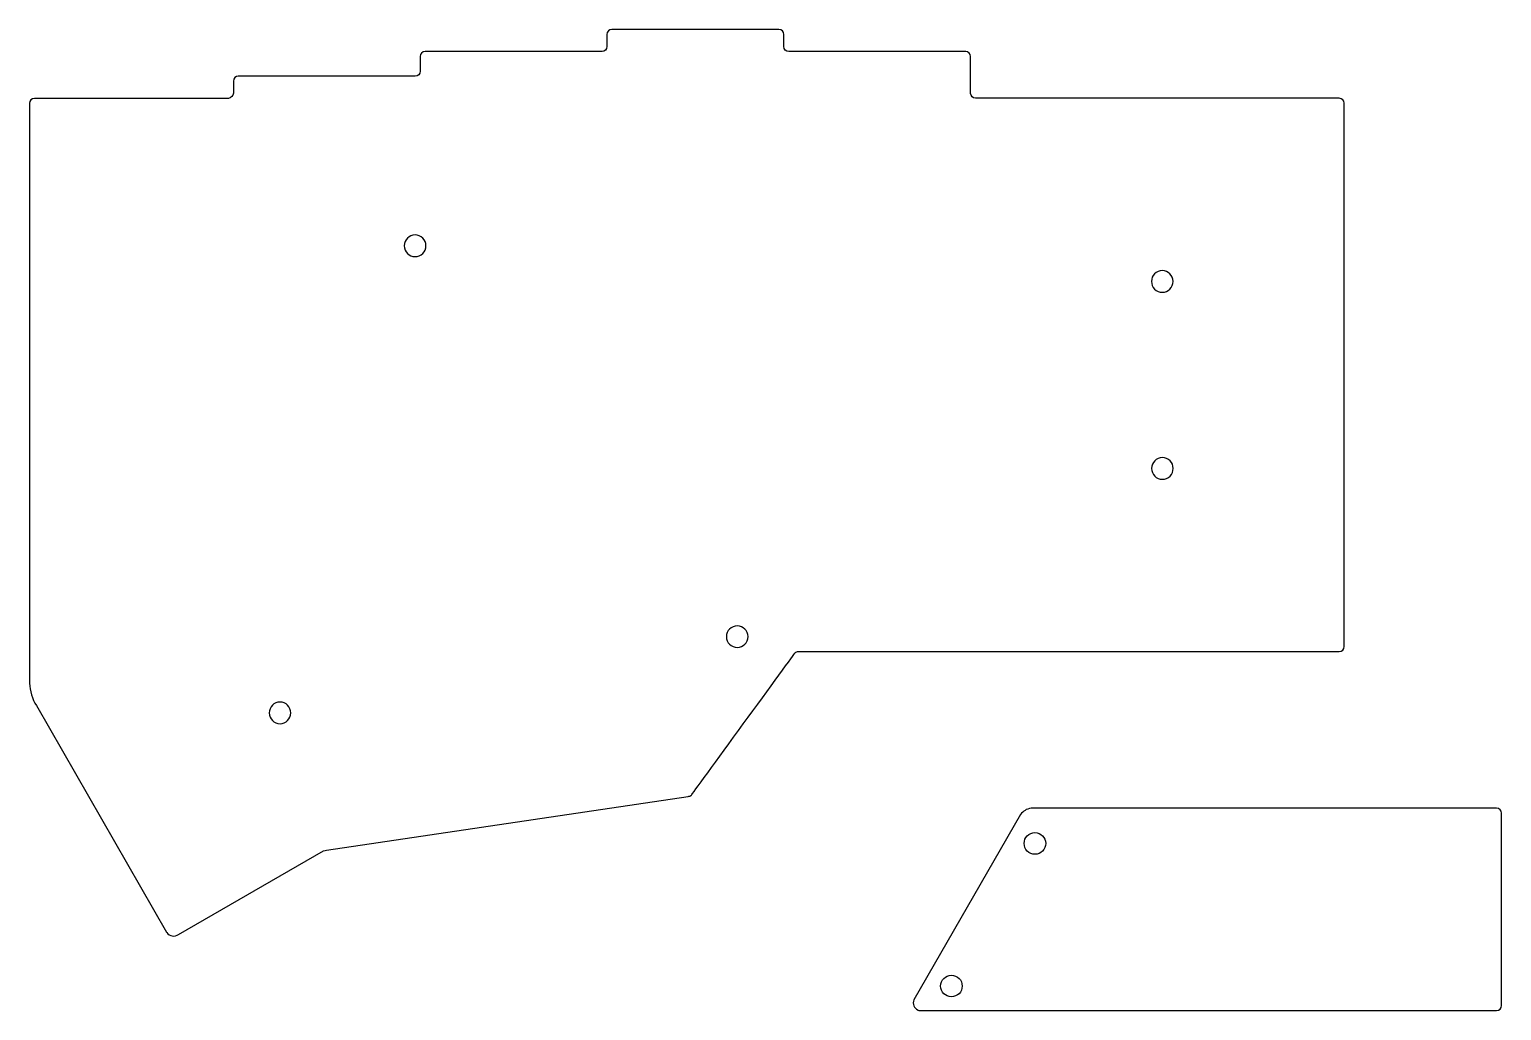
# Model space of a CAD drawing. Extents: x 0 to 150, y 0 to 100.
import ezdxf

# ---------------------------------------------------------------- set-up
doc = ezdxf.new("R2010")
doc.units = 0
doc.layers.add('top-bottom', color=7, linetype='CONTINUOUS')

msp = doc.modelspace()

# ---------------------------------------------------------------- linework, layer by layer
at = {"layer": 'top-bottom', "color": 5}
for p, q in [((58.804872, 99.4497), (58.804872, 98.199812)), ((76.306122, 99.949584), (59.304756, 99.949584)), ((76.806007, 98.199812), (76.806007, 99.4497)), ((58.304635, 97.699575), (40.3035, 97.699575)), ((95.307379, 97.699575), (77.305892, 97.699575)), ((39.803615, 97.19969), (39.803615, 95.699331)), ((95.807264, 93.449321), (95.807264, 97.19969)), ((20.802358, 94.699209), (20.802358, 93.464844)), ((39.303378, 95.199446), (21.302243, 95.199446)), ((20.301415, 92.941323), (0.550155, 92.941323)), ((114.308636, 92.949084), (96.307148, 92.949084)), ((116.30888, 92.949084), (114.308636, 92.949084)), ((133.309893, 92.949084), (116.30888, 92.949084)), ((0.049918, 92.441438), (0.049918, 33.480816)), ((133.809778, 37.195554), (133.809778, 92.4492)), ((40.384215, 77.946762), (40.384215, 77.946762)), ((116.405858, 74.324593), (116.405858, 74.324593)), ((116.414642, 55.309472), (116.414642, 55.309472)), ((73.162459, 38.199803), (73.162459, 38.199803)), ((77.952531, 36.548914), (77.952531, 36.548914)), ((78.306013, 36.695317), (114.308636, 36.695317)), ((114.308636, 36.695317), (116.30888, 36.695317)), ((116.30888, 36.695317), (133.309893, 36.695317)), ((0.764643, 31.183181), (14.001882, 8.143337)), ((26.642646, 30.445243), (26.642646, 30.445243)), ((30.261712, 16.475216), (67.05526, 21.944666)), ((100.884246, 20.109102), (90.027897, 1.269417)), ((149.322599, 20.74798), (101.966212, 20.74798)), ((149.812253, 0.677105), (149.823189, 20.247743)), ((102.349221, 18.270818), (102.349221, 18.270818)), ((15.231662, 7.913327), (29.981607, 16.40325)), ((93.848821, 3.769933), (93.848821, 3.769933)), ((90.638553, 0.176162), (149.312368, 0.176867))]:
    msp.add_line(p, q, dxfattribs=at)
for points in [[(59.304756, 99.949584), (59.028532, 99.949584), (58.804872, 99.725924), (58.804872, 99.4497)], [(76.806007, 99.4497), (76.806007, 99.725924), (76.581994, 99.949584), (76.306122, 99.949584)], [(40.3035, 97.699575), (40.027275, 97.699575), (39.803615, 97.475561), (39.803615, 97.19969)], [(58.804872, 98.199812), (58.804872, 97.923588), (58.580859, 97.699575), (58.304635, 97.699575)], [(77.305892, 97.699575), (77.03002, 97.699575), (76.806007, 97.923588), (76.806007, 98.199812)], [(95.807264, 97.19969), (95.807264, 97.475561), (95.583603, 97.699575), (95.307379, 97.699575)], [(21.302243, 95.199446), (21.026019, 95.199446), (20.802358, 94.975433), (20.802358, 94.699209)], [(39.803615, 95.699331), (39.803615, 95.42346), (39.579602, 95.199446), (39.303378, 95.199446)], [(0.550155, 92.941323), (0.273931, 92.941323), (0.049918, 92.71731), (0.049918, 92.441438)], [(20.802358, 93.464844), (20.773783, 93.196733), (20.567762, 92.981539), (20.301415, 92.941323)], [(96.307148, 92.949084), (96.031277, 92.949084), (95.807264, 93.173097), (95.807264, 93.449321)], [(133.809778, 92.4492), (133.809778, 92.725424), (133.586117, 92.949084), (133.309893, 92.949084)], [(39.284257, 79.047073), (38.676776, 79.047073), (38.183947, 78.554597), (38.183947, 77.946762)], [(38.183947, 77.946762), (38.183947, 77.339281), (38.676776, 76.846805), (39.284257, 76.846805)], [(40.384215, 77.946762), (40.384215, 78.554597), (39.891739, 79.047073), (39.284257, 79.047073)], [(39.284257, 76.846805), (39.891739, 76.846805), (40.384215, 77.339281), (40.384215, 77.946762)], [(115.305548, 75.42455), (114.698066, 75.42455), (114.20559, 74.932074), (114.20559, 74.324593)], [(116.405858, 74.324593), (116.405858, 74.932074), (115.913382, 75.42455), (115.305548, 75.42455)], [(114.20559, 74.324593), (114.20559, 73.716758), (114.698066, 73.224635), (115.305548, 73.224635)], [(115.305548, 73.224635), (115.913382, 73.224635), (116.405858, 73.716758), (116.405858, 74.324593)], [(115.314332, 56.409429), (114.706851, 56.409429), (114.214374, 55.917306), (114.214374, 55.309472)], [(116.414642, 55.309472), (116.414642, 55.917306), (115.922166, 56.409429), (115.314332, 56.409429)], [(114.214374, 55.309472), (114.214374, 54.701637), (114.706851, 54.209514), (115.314332, 54.209514)], [(115.314332, 54.209514), (115.922166, 54.209514), (116.414642, 54.701637), (116.414642, 55.309472)], [(72.062149, 39.299761), (71.454667, 39.299761), (70.962191, 38.807285), (70.962191, 38.199803)], [(73.162459, 38.199803), (73.162459, 38.807285), (72.669983, 39.299761), (72.062149, 39.299761)], [(70.962191, 38.199803), (70.962191, 37.591969), (71.454667, 37.099846), (72.062149, 37.099846)], [(72.062149, 37.099846), (72.669983, 37.099846), (73.162459, 37.591969), (73.162459, 38.199803)], [(67.405567, 22.094243), (67.405567, 22.094243), (77.956059, 36.553853), (77.952531, 36.548914)], [(77.952531, 36.548914), (78.04637, 36.642753), (78.173369, 36.695317), (78.306013, 36.695317)], [(133.309893, 36.695317), (133.586117, 36.695317), (133.809778, 36.91933), (133.809778, 37.195554)], [(0.049918, 33.480816), (0.093309, 32.667313), (0.338842, 31.877798), (0.764643, 31.183181)], [(25.542336, 31.545201), (24.934855, 31.545201), (24.442378, 31.053077), (24.442378, 30.445243)], [(26.642646, 30.445243), (26.642646, 31.053077), (26.15017, 31.545201), (25.542336, 31.545201)], [(24.442378, 30.445243), (24.442378, 29.837761), (24.934855, 29.345285), (25.542336, 29.345285)], [(25.542336, 29.345285), (26.15017, 29.345285), (26.642646, 29.837761), (26.642646, 30.445243)], [(67.05526, 21.944666), (67.184729, 21.957718), (67.30679, 22.009929), (67.405567, 22.094243)], [(101.966212, 20.74798), (101.443044, 20.688361), (101.184811, 20.453765), (100.884246, 20.109102)], [(149.823189, 20.247743), (149.822483, 20.523967), (149.59847, 20.74798), (149.322599, 20.74798)], [(101.249264, 17.17086), (101.249264, 17.778342), (101.74174, 18.270818), (102.349221, 18.270818)], [(102.349221, 18.270818), (102.957056, 18.270818), (103.449179, 17.778342), (103.449179, 17.17086)], [(29.981607, 16.40325), (30.072623, 16.434647), (30.166462, 16.458989), (30.261712, 16.475216)], [(102.349221, 16.07055), (101.74174, 16.07055), (101.249264, 16.563379), (101.249264, 17.17086)], [(103.449179, 17.17086), (103.449179, 16.563379), (102.957056, 16.07055), (102.349221, 16.07055)], [(14.001882, 8.143337), (14.006468, 8.136281), (14.011407, 8.129226), (14.016346, 8.12217)], [(14.016346, 8.12217), (14.294334, 7.729177), (14.838669, 7.635339), (15.231662, 7.913327)], [(92.74851, 2.669622), (92.74851, 3.277457), (93.240986, 3.769933), (93.848821, 3.769933)], [(93.848821, 3.769933), (94.456302, 3.769933), (94.948778, 3.277457), (94.948778, 2.669622)], [(93.848821, 1.569665), (93.240986, 1.569665), (92.74851, 2.062141), (92.74851, 2.669622)], [(94.948778, 2.669622), (94.948778, 2.062141), (94.456302, 1.569665), (93.848821, 1.569665)], [(90.027897, 1.269417), (89.857858, 0.864782), (90.048005, 0.398764), (90.45264, 0.228373)], [(90.45264, 0.228373), (90.512259, 0.203678), (90.5747, 0.185687), (90.638553, 0.176162)], [(149.312368, 0.176867), (149.58824, 0.176867), (149.812253, 0.40088), (149.812253, 0.677105)]]:
    msp.add_open_spline(points, degree=3, dxfattribs=at)

doc.saveas('drawing.dxf')
